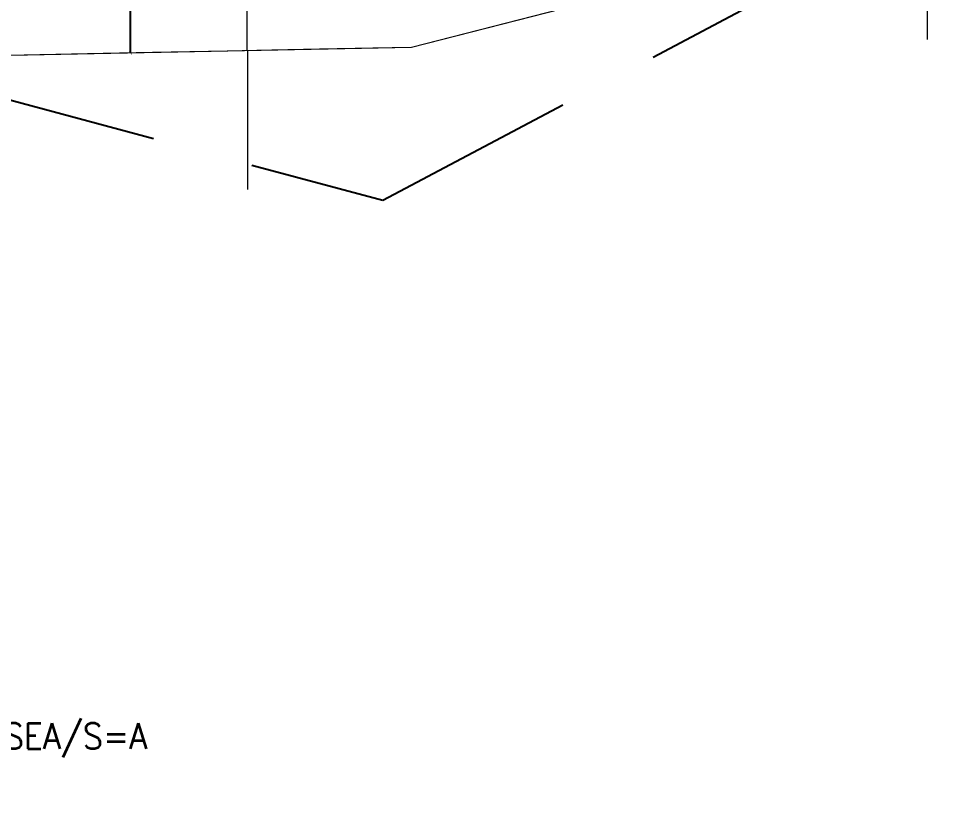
# Model space of a CAD drawing. Header units: metres. Extents: x 205125 to 205418, y -20654 to -20451.
# Drawn here: x 205254.09 to 205287.68, y -20638.13 to -20610.32 of the extents above; entities that cross this region are included whole.
import ezdxf

# ---------------------------------------------------------------- set-up
doc = ezdxf.new("R2010")
doc.units = ezdxf.units.M
doc.header["$MEASUREMENT"] = 0
doc.header["$PDMODE"] = 2
doc.linetypes.add('BORDER2', pattern=[0.875, 0.25, -0.125, 0.25, -0.125, 0, -0.125])
doc.layers.get('0').update_dxf_attribs({"lineweight": 5})
doc.layers.get('Defpoints').update_dxf_attribs({"lineweight": 5})
for name, color, linetype, lineweight in [('A-0-g', 7, 'Continuous', 5), ('INTERNAL_ROADS_RESIDENTIAL', 7, 'Continuous', 5), ('LAND_BOUNDARY', 7, 'Continuous', 5), ('Layer1', 7, 'Continuous', 5), ('PLAN_INFO', 1, 'Continuous', 20), ('SUB_PLOT_85', 7, 'Continuous', 5), ('SUB_PLOT_85_RV_PLOT_1', 7, 'Continuous', 5)]:
    doc.layers.add(name, color=color, linetype=linetype, lineweight=lineweight)
doc.styles.add('Arial', font='swissl.ttf')
doc.styles.add('style2', font='arial.ttf', dxfattribs={"height": 0.3})
doc.dimstyles.new('meter', dxfattribs={"dimtxt": 0.2, "dimasz": 0.1, "dimexe": 0, "dimexo": 0, "dimgap": 0.09, "dimtad": 0, "dimzin": 0, "dimdsep": 46, "dimtxsty": 'Arial', "dimblk": 'ARCHTICK', "dimcen": 7.09, "dimclrd": 23, "dimclre": 23, "dimclrt": 75, "dimadec": 0, "dimazin": 0, "dimtfac": 1, "dimtofl": 0, "dimtmove": 1, "dimatfit": 3, "dimldrblk": 'OPEN90', "dimfxl": 1, "dimtolj": 1, "dimtzin": 0, "dimarcsym": 0})

# ---------------------------------------------------------------- blocks, each defined once
blk = doc.blocks.new('sdfd')
at = {"color": 241, "linetype": 'BORDER2', "lineweight": 25, "ltscale": 2}
blk.add_lwpolyline([(205533.5519, -20578.0907), (205533.4865, -20576.0388), (205533.4997, -20574.7377), (205533.884, -20574.0395), (205534.0532, -20572.8127), (205534.1847, -20571.2407), (205533.1151, -20570.8118), (205532.4889, -20571.881), (205531.8666, -20573.4418), (205531.6397, -20575.284), (205531.9311, -20575.294), (205531.7499, -20576.0656), (205531.0699, -20575.9175), (205529.9429, -20575.7597), (205528.9194, -20575.9871), (205528.1759, -20576.3419), (205527.717, -20576.8206), (205527.1301, -20577.8469), (205526.8183, -20580.6685), (205527.6466, -20581.7801), (205527.8343, -20582.1166)], dxfattribs=at)
blk = doc.blocks.new('_ArchTick')
at = {"color": 0, "const_width": 0.15}
blk.add_lwpolyline([(-0.5, -0.5), (0.5, 0.5)], dxfattribs=at)
blk = doc.blocks.new('*D231')
at = {"layer": 'Defpoints', "color": 0, "ltscale": 0.5, "transparency": 16777216}
for p in [(205257.871, -20559.262), (205258.107, -20611.55), (205258.107, -20611.55)]:
    blk.add_point(p, dxfattribs=at)
at = {"layer": 'INTERNAL_ROADS_RESIDENTIAL', "color": 23, "lineweight": -2, "ltscale": 0.5, "transparency": 16777216}
for p, q in [((205257.871, -20559.262), (205258.107, -20559.262)), ((205258.107, -20559.262), (205258.107, -20584.478)), ((205258.107, -20611.55), (205258.107, -20586.334))]:
    blk.add_line(p, q, dxfattribs=at)
at = {"layer": 'INTERNAL_ROADS_RESIDENTIAL', "color": 23, "lineweight": -2, "ltscale": 0.5, "transparency": 16777216, "xscale": 0.1, "yscale": 0.1, "zscale": 0.1}
for p, rotation in [((205258.107, -20559.262), 90), ((205258.107, -20611.55), 270)]:
    blk.add_blockref('_ArchTick', p, dxfattribs=dict(at, rotation=rotation))
at = {"layer": 'INTERNAL_ROADS_RESIDENTIAL', "color": 75, "ltscale": 0.5, "transparency": 16777216, "insert": (205258.107, -20585.406), "char_height": 0.2, "attachment_point": 5, "rotation": 90, "style": 'Arial'}
blk.add_mtext('\\A1;52.29 [171\'-7"]', dxfattribs=at)
blk = doc.blocks.new('_Open90')
at = {"layer": 'A-0-g', "color": 0, "lineweight": -2}
for p, q in [((0, 0), (-1, 0)), ((-0.5, 0.5), (0, 0)), ((0, 0), (-0.5, -0.5))]:
    blk.add_line(p, q, dxfattribs=at)

msp = doc.modelspace()

# ---------------------------------------------------------------- linework, layer by layer
for p, q in [((205262.288, -20611.466), (205262.288, -20562.68)), ((205286.672, -20606.618), (205286.672, -20611.068)), ((205262.297, -20611.466), (205262.297, -20616.448))]:
    msp.add_line(p, q)
at = {"layer": 'LAND_BOUNDARY', "color": 7, "ltscale": 2}
msp.add_lwpolyline([(205292.976, -20605.004), (205268.179, -20611.347), (205249.606, -20611.722), (205234.085, -20606.335), (205220.372, -20597.506), (205207.617, -20587.539), (205204.146, -20575.996), (205204.429, -20562), (205207.942, -20544.745), (205211.602, -20535.243), (205205.477, -20532.577), (205200.761, -20530.868), (205200.054, -20535.092), (205190.702, -20532.456)], dxfattribs=at)
at = {"layer": 'SUB_PLOT_85', "color": 1, "ltscale": 0.5}
msp.add_lwpolyline([(205262.288, -20562.68), (205262.288, -20608.4), (205274.48, -20608.4), (205274.48, -20609.735), (205268.179, -20611.347), (205266.794, -20611.375), (205264.875, -20611.414), (205263.171, -20611.448), (205261.57, -20611.48), (205258.892, -20611.534), (205257.119, -20611.57), (205253.144, -20611.651), (205253.144, -20562.68)], close=True, dxfattribs=at)
at = {"layer": 'SUB_PLOT_85_RV_PLOT_1', "color": 1, "ltscale": 0.5}
msp.add_lwpolyline([(205262.288, -20562.68), (205262.288, -20608.4), (205274.48, -20608.4), (205274.48, -20609.735), (205268.179, -20611.347), (205266.794, -20611.375), (205264.875, -20611.414), (205263.171, -20611.448), (205261.57, -20611.48), (205258.892, -20611.534), (205257.119, -20611.57), (205253.144, -20611.651), (205253.144, -20562.68)], close=True, dxfattribs=at)

# ---------------------------------------------------------------- block references
at = {"layer": 'Layer1', "color": 3, "xscale": 14.63079577654657, "yscale": 14.63079577654657, "zscale": 14.63079577654657, "rotation": 81.22160212606701}
msp.add_blockref('sdfd', (-551228.378, -2946459.856), dxfattribs=at)

# ---------------------------------------------------------------- texts
at = {"layer": 'PLAN_INFO', "linetype": 'Continuous', "insert": (205178.26, -20618.683), "char_height": 0.921715, "attachment_point": 1, "style": 'style2'}
msp.add_mtext_dynamic_manual_height_columns('{\\Fstandard|c0;PLAN INFO\\P\\PARCHITECT_OR_TECHNICAL_PERSON_NAME=SUJOG Architect\\PIS_PROJECT_COMING_UNDER_AFFORDABLE_HOUSING_SCHEME=NO\\PADJACENT_LAND_LOCKED_PLOTS=YES\\PIS_PUBLIC_THOROUGHFARE_PROVIDED_ON_ONE_SIDE_OF_THE_LAND_IF_ADJACENT_LAND_LOCKED_PLOTS_ARE_PRESENT=YES\\PIS_ACCES_ROAD_TO_THE_SITE_AND_STORM_WATER_DRAIN_PROVIDED=YES\\PIS_PROJECT_FOR_SUB_DIVISIONAL_LAYOUTS_FOR_INDUSTRIAL_ESTATES=NO\\PMINIMUM_PLOT_WIDTH_IN_CASE_THE_LAYOUT_IS_FOR_INDUSTRIAL_ESTATES=NA\\PIS_PLOTS_SUB_DIVIDED_AMONGST_MEMBERS_OF_A_FAMILY=NO\\PIS_THE_LAYOUT_FOR_ECONOMICALLY_WEAKER_SECTIONS=NO\\P20_%_OF_RESIDENTIAL_AREA_MEANT_FOR_EWS_OR_LIG_WILL_BE_USED_FOR_AFFORDABLE_HOUSING_PURPOSE_OR_FOR_SUB_PLOT_PURPOSEA/S=A\\PIS_PROJECTS_REQUIRED_TO_BE_REGISTERED_UNDER_THE_REAL_ESTATE_ACT_2016=NO}', width=218.38208, gutter_width=12.096, heights=[0], dxfattribs=at)

# ---------------------------------------------------------------- dimensions: what is measured, and where the dimension line sits
at = {"layer": 'INTERNAL_ROADS_RESIDENTIAL', "color": 1, "ltscale": 0.5}
dim = msp.add_linear_dim(base=(205258.107, -20611.55), p1=(205257.871, -20559.262), p2=(205258.107, -20611.55), angle=90, dimstyle='meter', override={"dimfxl": 2}, dxfattribs=at)
dim.commit()
dim.dimension.update_dxf_attribs({"geometry": '*D231', "text_midpoint": (205258.107, -20585.406)})

doc.saveas('drawing.dxf')
